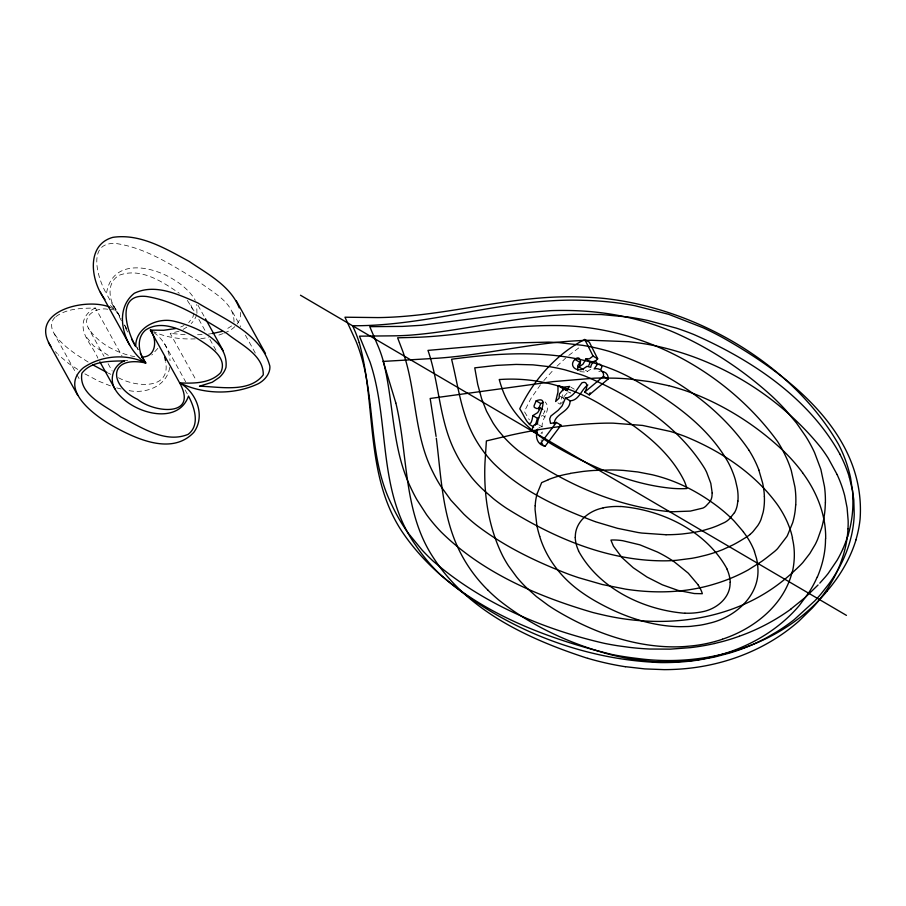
<?xml version="1.0" encoding="UTF-8"?>
<svg xmlns="http://www.w3.org/2000/svg" width="906" height="906" viewBox="0 0 906 906"><rect width="100%" height="100%" fill="white"/><g stroke="black" fill="none" stroke-linecap="round" stroke-linejoin="round"><path stroke-width="0.68" stroke-dasharray="4.53 3.4" d="M121.415 320.69L106.444 293.691C113.499 246.987 180.271 272.593 195.254 300.339M233.997 322.06C234.428 301.879 210.951 291.63 197.531 280.554C172.412 265.469 146.806 248.425 117.327 243.703C86.115 240.147 97.384 278.233 106.444 293.691M193.624 313.136L193.08 316.681L188.697 322.649M562.569 394.801L560.236 404.257L557.926 402.887M196.953 313.351L196.693 304.507M541.981 433.725L542.377 431.879L540.95 433.34M563.792 398.946L563.951 396.805M169.682 367.44C166.931 386.477 145.085 394.291 128.176 390.429M541.562 426.896L542.139 426.828C541.142 418.617 552.207 409.342 545.174 401.958M543.34 414.065L545.016 410.86L544.415 411.007M157.825 348.357L151.8 355.016M564.155 396.375L567.009 393.147A2.061 1.268 -59.4 0 1 567.971 392.309L569.251 392.038L570.746 393.102M55.028 317.281C50.623 321.347 50.838 328.006 53.726 332.887L76.183 373.397M540.452 384.778L530.712 398.844L524.359 411.539L529.376 419.897M543.815 380.599L554.076 369.161M579.874 371.664L586.25 372.106L590.735 369.297M541.346 416.273L542.309 415.344M556.997 366.183L565.865 357.904M561.21 403.317L563.136 401.585M568.798 355.356L580.452 346.67M55.912 316.613C67.101 308.267 82.072 308.21 95.458 308.051L122.004 355.933M231.63 325.922L225.254 329.999M538.776 428.006L540.202 427.258M183.057 329.422L186.817 327.179M95.458 308.051C90.034 310.226 85.572 314.744 83.805 320.362C79.762 334.552 93.046 346.126 97.859 358.142M223.17 333.555L218.097 335.345M224.337 333.034L229.003 330.939A19.185 14.032 -29 0 0 240.577 313.295L239.909 310.599M180.645 327.021L183.963 325.537M178.98 331.234L170.203 333.442L196.058 380.09M208.38 334.099L212.344 333.544M200.758 338.674L208.64 337.553M202.106 334.597L194.439 334.835M195.277 338.878C181.257 339.376 166.693 337.825 153.918 331.732M598.798 371.664L600.497 371.619M107.689 309.263C96.931 306.953 81.155 315.764 88.38 328.085L104.031 356.33M185.13 334.631L170.203 333.442M125.209 360.418L127.644 360.667M110.396 309.365L116.432 310.18L121.189 318.776M134.835 356.749C116.942 353.068 98.403 343.884 88.38 328.085M116.727 387.881L121.721 389.172M118.471 377.734C134.609 386.726 170.781 390.848 165.685 362.004M110.441 385.877L98.947 381.279L84.518 373.668M109.501 307.043L116.432 310.18C108.369 300.158 106.432 281.777 119.637 275.096C140.804 267.406 162.48 281.687 179.297 293.295M108.29 373.102L110.838 374.314M108.29 355.367L93.782 346.058L85.606 336.035M585.446 370.271L587.745 371.641M570.803 387.134L574.257 389.195M567.745 391.585L570.044 392.955M560.078 396.228L563.532 398.289M542.943 415.684L545.253 417.054M538.674 424.767L542.139 426.828M88.097 362.004C75.413 354.042 61.97 345.764 53.726 332.887M77.757 369.421L68.856 363.634L58.165 354.756M153.737 332.525C163.069 338.799 169.162 349.501 170.034 360.69M110.351 305.571L116.432 310.18M55.436 351.63L57.259 353.714M187.327 300.396L194.937 312.344M232.48 311.89L240.645 326.624M245.413 335.22L256.296 354.858M197.972 305.254L205.458 318.753M198.867 319.422L206.511 333.204M209.909 339.342L216.715 351.63M164.609 343.827L185.707 381.89M185.096 389.942L187.825 394.846M124.598 324.914L126.636 328.595M136.84 347.009L138.21 349.467M113.612 305.65L121.098 319.161M124.507 325.299L126.546 328.98M136.749 347.394L138.12 349.852M125.504 328.063L128.222 332.966M108.108 363.691L112.197 371.052M76.863 374.62L79.581 379.535M190.849 304.971L193.386 311.834M541.165 439.806L541.256 441.041M196.715 314.642A21.178 15.493 -29 0 1 191.166 323.601"/><path stroke-width="1.36" d="M825.672 538.651C826.034 514.812 816.646 491.686 802.569 472.751M825.377 502.819L825.094 508.447A135.356 98.992 -29 0 1 821.674 527.836L817.722 539.047A91.665 67.044 -29 0 1 815.298 544.313L809.839 553.498L802.841 562.524A66.002 48.278 -29 0 1 799.352 566.148L795.864 569.478M535.163 505.695L535.095 507.394A100.679 73.635 -29 0 0 535.084 509.648L536.907 525.661A190.826 139.558 -29 0 0 539.716 536.375M848.016 528.81L848.163 524.336A167.134 122.231 -29 0 0 848.152 520.678L847.087 507.756L844.698 495.695A225.175 164.688 -29 0 0 837.11 474.585M135.707 346.477C135.47 327.655 156.998 317.372 173.567 321.098C195.436 326.353 228.867 340.305 225.979 367.428A21.178 15.493 -29 0 1 219.422 377.349L212.321 382.207L199.467 386.228C219.66 386.624 249.229 393.329 263.261 374.846C263.691 354.665 240.215 344.427 226.794 333.351C201.676 318.255 176.058 301.211 146.591 296.489C115.379 292.932 126.647 331.018 135.707 346.477L131.619 339.104M602.094 371.675C605.967 371.415 608.832 375.526 608.028 379.138L589.285 394.869L584.676 392.117L603.43 376.386C604.619 371.041 598.934 367.666 594.2 368.912L596.997 364.925A2.922 1.801 -59.4 0 0 597.122 363.227C594.778 358.436 590.78 364.303 590.735 367.27L587.054 366.307L583.136 368.889C576.533 372.366 568.402 365.718 574.925 359.388C580.621 354.325 581.686 363.261 578.877 366.953L583.487 369.705M542.717 409.478L540.406 408.108L537.7 412.604L532.841 415.582C530.282 433.249 525.401 417.304 519.75 408.799C533.475 380.112 556.295 354.031 584.755 339.456L589.364 342.208L597.677 358.81C594.982 363.057 589.16 362.23 586.046 358.765L583.022 364.167L578.877 366.953M532.841 415.582L537.451 418.323L535.355 425.208M737.858 501.131L737.235 505.333A38.811 28.38 -29 0 1 736.703 507.462A23.284 17.021 -29 0 1 734.506 512.637M584.676 392.117C587.247 389.036 588.583 380.327 582.071 382.694C577.303 388.198 573.736 397.451 565.457 398.062L562.094 405.922L558.266 410.203L550.848 416.047L549.682 418.991L550.531 423.396L556.397 422.456L561.007 425.197L545.163 446.194L543.056 445.288L541.754 442.887M565.457 398.062L570.067 400.814C570.429 412.219 553.793 413.691 554.302 424.212M792.15 572.014C783.837 605.31 753.905 628.775 722.444 639.194M537.337 493.215L541.675 482.604L548.356 479.75M847.574 536.533L846.045 541.029A139.988 102.378 -29 0 1 842.637 549.478M589.285 394.869L590.112 392.774M590.655 361.517L588.775 365.412M817.201 577.099L815.491 580.791A113.103 82.718 -29 0 1 809.126 592.184L799.33 605.468A114.009 83.386 -29 0 1 786.974 618.311C761.742 641.369 728.956 655.434 695.242 660.112A168.629 123.329 -29 0 1 690.757 660.689L673.226 661.946A213.725 156.308 -29 0 1 647.563 661.052L628.311 658.469A300.565 219.818 -29 0 1 610.406 654.608C570.18 643.826 531.233 625.967 498.594 599.874A296.126 216.568 -29 0 1 488.006 590.248M545.163 446.194C536.782 444.665 534.857 436.182 537.768 429.138C531.21 437.757 530.18 423.147 537.53 424.076C536.397 418.459 551.335 394.801 536.182 400.837L534.121 405.628A3.624 2.242 -59.4 0 0 534.404 407.451L536.737 408.561L540.406 408.108M543.056 402.287L540.791 403.578L538.719 408.38A3.624 2.242 -59.4 0 0 538.696 409.15M580.621 361.471L577.666 365.798L577.835 370.214M734.472 512.626L729.783 518.504A21.653 15.832 -29 0 1 728.175 520.033L727.258 520.78A16.636 12.174 -29 0 1 724.46 522.524L718.254 525.367A72.559 53.058 -29 0 1 710.632 528.243L704.268 530.146A107.837 78.867 -29 0 1 689.273 533.113L682.229 533.985A155.855 113.986 -29 0 1 670.576 534.676L666.091 534.744M600.655 369.512L601.607 367.666A2.922 1.801 -59.4 0 0 601.731 365.967L599.715 364.053L598.413 364.393M540.554 443.453L556.397 422.456M584.755 339.456L593.068 356.069L589.421 358.821L586.046 358.765M827.099 591.108C781.901 645.876 706.329 667.813 637.416 658.447A353.578 258.584 -29 0 1 612.773 654.653M819.817 583.113L825.128 577.167A92.174 67.418 -29 0 0 828.231 573.362L837.076 560.304A117.35 85.821 -29 0 0 842.625 549.478M818.061 584.982L805.219 597.45L791.017 608.923M795.287 570.01L793.475 571.697A136.138 99.569 -29 0 1 781.142 582.162C730.916 621.459 662.32 629.092 601.607 614.596A379.048 277.225 -29 0 1 592.705 612.456C537.813 596.431 482.377 572.694 441.086 531.935A301.766 220.69 -29 0 1 426.522 514.619L416.873 499.648A297.87 217.848 -29 0 1 410.758 487.688C391.664 448.062 393.997 402.977 383.295 361.132M750.043 534.449L752.003 532.66A33.488 24.496 -29 0 0 753.192 531.403L757.756 525.605A35.685 26.093 -29 0 0 758.141 525.016L759.228 523.215A35.04 25.628 -29 0 0 761.017 519.398L763.101 512.434A73.68 53.884 -29 0 0 763.52 510.327L763.667 509.489A96.398 70.509 -29 0 0 764.358 496.511M559.999 425.571L561.007 425.197M739.33 636.261L732.626 638.549A167.791 122.706 -29 0 1 721.878 641.697L714.709 643.464M537.451 418.323L538.776 417.881M587.835 384.982C581.437 389.15 579.206 400.554 570.067 400.814M221.868 331.437L212.344 333.544M603.17 507.938C589.081 510.565 574.834 521.901 575.333 537.337M175.538 328.561L163.669 330.282L150.373 330.09C157.542 339.274 156.274 357.474 141.619 357.021M570.429 473.34L582.773 471.482A194.892 142.536 -29 0 1 593.838 470.463L611.459 469.954A202.831 148.335 -29 0 1 623.611 470.429L637.903 471.981L652.093 474.721A201.834 147.61 -29 0 1 661.731 477.337C680.168 482.887 697.416 491.947 713.045 503.124A281.324 205.753 -29 0 1 727.926 515.038L729.783 516.771A235.82 172.468 -29 0 1 734.29 521.199L743.464 531.867M566.941 390.667L564.642 389.297L563.362 389.569A2.061 1.268 -59.4 0 0 562.4 390.407L559.342 394.065L559.138 398.108L555.627 401.517L557.96 392.06L558.017 385.594L563.928 389.127L567.734 389.954M665.978 534.744L641.924 533.068A221.132 161.721 -29 0 1 637.869 532.479L617.416 528.3L595.65 521.811M620.531 506.443C662.252 509.818 706.374 531.109 726.986 568.855M684.913 613.283C643.203 609.897 599.07 588.617 578.47 550.859M140.249 353.147L145.696 362.966C126.285 353.249 101.347 355.458 83.522 367.643C57.905 389.184 94.734 415.729 112.571 425.82C135.651 438.753 171.823 455.831 193.839 432.332C205.809 415.854 196.398 392.049 179.637 382.876C193.578 383.532 210.351 383.566 220.656 372.649C228.731 356.59 206.976 344.937 196.058 337.655C181.359 329.671 161.166 319.32 145.368 330.214C135.775 338.708 138.743 353.77 145.696 362.966C108.188 355.095 108.471 385.594 137.621 399.376C154.575 413.136 198.55 417.27 179.637 382.876L150.373 330.09L152.729 331.177M625.333 666.68L644.755 668.9L664.087 669.636A217.768 159.263 -29 0 0 679.353 669.126C720.361 666.465 760.893 652.026 792.977 626.114A137.01 100.204 -29 0 0 798.899 621.131L812.297 608.017A135.73 99.264 -29 0 0 835.411 574.982L836.51 572.694A141.585 103.556 -29 0 0 840.258 564.064L843.305 555.287A153.884 112.537 -29 0 0 847.982 528.81M612.762 654.664C533.668 635.514 449.025 601.471 401.924 531.403C364.688 475.084 376.545 404.835 359.218 342.638M668.673 385.684L649.908 381.675L630.168 379.104A276.534 202.242 -29 0 0 615.48 378.187L602.377 378.017A317.066 231.891 -29 0 0 594.121 378.187L553.079 381.619L430.169 398.47L436.08 436.386M109.501 307.043C85.606 297.44 28.097 311.268 50.895 346.432M587.79 658.379C529.41 639.489 468.164 611.448 433.646 558.107C402.853 512.083 408.3 454.699 395.888 403.102M595.049 521.596C558.64 507.847 521.822 491.154 493.759 463.487A222.264 162.559 -29 0 1 474.631 437.757C461.143 413.6 458.176 385.639 451.584 359.229C513.43 350.826 580.905 348.266 636.658 381.177C671.969 401.29 707.28 425.797 727.869 461.777A177.463 129.785 -29 0 1 731.708 469.67L732.931 472.717A162.446 118.799 -29 0 1 735.4 479.965L737.28 488.209A82.82 60.577 -29 0 1 737.937 501.12M179.637 382.876C203.793 394.597 233.907 395.186 258.267 383.725A19.185 14.032 -29 0 0 269.841 366.092C261.2 333.487 223.759 318.957 197.599 302.819C178.312 294.439 155.062 283.238 134.303 293.272C111.687 311.279 124.756 348.901 145.696 362.966M107.021 372.502L92.82 364.858M300.486 295.231L846.442 615.378M593.068 356.069L597.677 358.81M574.925 359.388L579.534 362.14M603.43 376.386L608.028 379.138M536.182 400.837L540.791 403.578M529.127 424.257L533.736 427.009M558.017 385.594L563.124 387.202L569.648 386.443L566.307 390.293L564.642 389.297M488.017 590.248C472.717 575.231 460.769 556.828 453.408 536.692A307.723 225.062 -29 0 1 450.248 527.269C441.494 498.357 440.101 467.926 436.307 438.153M537.722 434.37L536.918 432.343M698.164 584.891L688.277 573.192L674.528 562.048A208.731 152.65 -29 0 0 657.439 552.026L639.93 544.846L622.864 540.735A62.673 45.832 -29 0 0 612.399 539.987L610.927 540.112L613.43 546.137L621.969 557.564L633.226 567.745L647.031 577.054L662.32 584.8L677.926 590.372L694.279 593.543L702.331 593.713L702.003 592.603A62.673 45.844 -29 0 0 698.096 584.936M239.241 307.893C230.622 285.911 207.621 273.974 189.06 261.358C165.843 248.81 140.362 233.295 112.865 237.349C85.379 244.971 90.928 281.834 104.949 299.467M749.081 450.339C716.306 402.275 663.826 369.206 609.126 351.358A270.226 197.633 -29 0 0 582.603 345.345L559.421 342.672A285.911 209.093 -29 0 0 548.447 342.128L511.833 343L427.972 350.395C439.512 383.736 439.082 420.577 455.39 452.388A243.465 178.052 -29 0 0 463.487 466.454L471.516 477.292A252.525 184.688 -29 0 0 482.683 489.297L493.544 498.798A311.505 227.825 -29 0 0 506.488 508.255C554.381 538.334 609.455 561.72 666.907 560.814A155.628 113.816 -29 0 0 676.68 560.282L691.584 558.356A137.157 100.317 -29 0 0 698.209 557.065L706.17 555.129A111.97 81.891 -29 0 0 722.977 549.512L732.75 545.016A89.535 65.481 -29 0 0 741.504 540.089L745.106 537.904A32.933 24.088 -29 0 0 750.066 534.483M114.869 388.833C127.542 411.698 177.338 427.847 188.505 396.081C194.473 407.315 200.339 425.073 188.154 434.336C165.062 443.906 140.962 426.941 120.917 417.009C106.636 406.16 78.109 395.186 81.902 373.227C91.687 360.531 110.215 361.301 124.722 360.837C113.692 364.733 108.845 378.867 114.869 388.833L99.898 361.822M236.228 300.701L265.481 353.487M205.458 318.753L223.148 350.679M100.373 292.23L129.637 345.016M48.437 342.502L77.701 395.288M839.862 454.053C808.514 397.564 751.663 359.92 693.747 334.473A372.253 272.253 -29 0 0 676.42 328.153L647.881 320.498A322.627 235.945 -29 0 0 628.107 317.032L601.346 314.541L573.668 314.303A374.597 273.963 -29 0 0 561.007 314.892C510.599 317.712 461.505 330.996 411.245 335.073A250.158 182.955 -29 0 1 394.212 335.832L359.455 336.171L370.022 362.004C390.09 421.675 377.123 491.222 415.537 545.004A320.962 234.733 -29 0 0 439.455 573.838C499.806 627.156 580.021 659.761 660.621 662.58A236.715 173.125 -29 0 0 674.913 662.331L677.711 662.184A207.485 151.744 -29 0 0 698.164 660.078L714.347 657.077L729.477 653.09A150.906 110.373 -29 0 0 766.374 637.858L776.249 632.128A142.423 104.156 -29 0 0 794.109 619.727L814.732 600.927A150.294 109.92 -29 0 0 821.21 593.69L828.594 584.325A142.955 104.552 -29 0 0 835.264 574.415L837.914 569.942A143.341 104.824 -29 0 0 844.143 557.518L846 553.079A147.553 107.916 -29 0 0 850.19 540.576L851.436 535.661A161.381 118.018 -29 0 0 854.222 514.574L853.792 499.738L850.587 477.949A244.858 179.082 -29 0 0 838.582 444.427C792.082 363.6 696.454 308.697 604.676 298.482A335.514 245.379 -29 0 0 582.626 297.077C513.464 293.85 446.624 316.964 377.768 317.587L344.96 317.213L356.013 341.256C377.485 393.725 366.024 454.246 392.128 505.571A318.176 232.706 -29 0 0 408.323 533.26L422.23 550.225A346.228 253.216 -29 0 0 433.125 561.097C481.437 602.92 542.354 629.081 604.177 643.305A362.094 264.812 -29 0 0 617.643 645.74L629.568 647.371A294.937 215.707 -29 0 0 649.896 649.036L670.485 649.138L690.44 647.631A190.43 139.264 -29 0 0 714.709 643.487M837.133 474.574L828.299 458.368A305.968 223.771 -29 0 0 820.915 447.621C777.948 394.404 714.947 356.636 647.609 344.314A303.125 221.698 -29 0 0 628.379 341.698L591.12 340.26A344.846 252.208 -29 0 0 584.404 340.452C534.959 341.97 486.782 354.835 437.53 358.21L383.215 361.415L395.82 402.887M758.843 470.044L762.625 483.034A142.989 104.575 -29 0 1 764.166 492.898L764.392 496.499M754.426 551.561L756.465 558.255A88.788 64.938 -29 0 1 757.903 568.209C759.704 596.273 734.517 617.62 709.104 623.271A81.404 59.536 -29 0 1 699.704 625.253L690.746 626.34A105.696 77.293 -29 0 1 687.948 626.522L680.87 626.692A135.334 98.981 -29 0 1 666.306 625.786C640.814 622.784 616.465 613.226 594.325 600.463A260.826 190.747 -29 0 1 582.003 592.569C562.411 578.979 546.635 559.376 539.704 536.375M849.296 477.134L852.557 490.746L852.965 498.606M164.756 357.326L165.549 360.69M792.546 537.994L791.504 533.793A153.873 112.537 -29 0 0 789.511 527.552L787.608 522.751A192.185 140.555 -29 0 0 777.031 504.121C754.234 472.943 720.519 450.871 685.083 436.432A256.783 187.791 -29 0 0 670.202 431.415L642.581 425.435L613.305 423.159A269.32 196.976 -29 0 0 604.574 423.159C573.204 423.951 541.924 428.278 511.301 435.039L486.386 440.928L484.982 462.66C483.544 494.517 488.47 527.439 502.819 556.148A227.757 166.579 -29 0 0 508.526 565.922L516.635 577.009A237.655 173.816 -29 0 0 525.967 587.213L536.465 596.612L548.266 605.378A312.955 228.878 -29 0 0 555.786 610.214C589.636 630.553 627.858 645.129 667.609 646.759A157.338 115.073 -29 0 0 684.857 646.533L692.127 645.865A118.369 86.568 -29 0 0 722.456 639.262M562.626 388.346L562.841 390.645M730.111 582.388C730.61 597.824 716.363 609.16 702.286 611.777A63.08 46.127 -29 0 1 684.959 613.158M383.283 361.143A214.394 156.795 -29 0 0 378.414 346.964L369.761 326.658L402.264 326.42L421.46 325.299L510.939 313.669L551.414 310.622A342.649 250.6 -29 0 1 576.035 310.701C606.907 311.879 637.654 317.915 666.42 329.24A377.168 275.843 -29 0 1 674.472 332.547C709.942 348.176 742.818 369.818 771.527 395.809A427.677 312.785 -29 0 1 785.649 410.067L796.544 423.113L805.819 436.488A271.245 198.369 -29 0 1 814.596 452.683L820.87 469.399L824.471 486.499A173.408 126.829 -29 0 1 825.389 502.807M749.036 450.361A204.869 149.83 -29 0 1 758.888 470.021M359.206 342.649A228.765 167.304 -29 0 0 352.547 325.741C430.248 326.285 505.129 297.564 583.045 300.328A332.683 243.306 -29 0 1 634.913 305.707L668.73 314.337L703.249 327.813A475.446 347.723 -29 0 1 723.509 338.097C789.613 375.458 866 434.586 860.1 518.968A154.145 112.729 -29 0 1 855.887 539.931M855.977 539.931A146.183 106.908 -29 0 1 827.076 591.097M852.829 498.628A163.737 119.751 -29 0 1 847.71 536.533M791.085 608.991A150.917 110.373 -29 0 1 739.319 636.227M625.31 666.725A349.512 255.617 -29 0 1 587.824 658.322M535.242 505.684A68.958 50.442 -29 0 1 537.281 493.215M548.323 479.625A82.718 60.498 -29 0 1 570.406 473.521M743.373 531.924A145.492 106.41 -29 0 1 754.539 551.505M578.606 550.791A63.069 46.127 -29 0 1 575.185 537.371M603.17 507.824A63.069 46.127 -29 0 1 620.485 506.556M726.85 568.923A63.069 46.127 -29 0 1 730.259 582.343M839.839 454.076A250.769 183.408 -29 0 1 849.341 477.122M792.297 538.085A114.722 83.907 -29 0 1 792.388 571.992M668.685 385.662A301.222 220.305 -29 0 1 697.926 395.333C729.398 408.312 758.413 427.338 783.158 450.678A318.561 232.978 -29 0 1 802.614 472.717M825.513 538.696A129.966 95.051 -29 0 1 817.325 577.111M712.195 492.989L711.935 496.443A21.438 15.674 -29 0 1 711.629 497.926L711.369 498.81A11.563 8.46 -29 0 1 710.587 500.542L710.134 501.267A17.044 12.469 -29 0 1 709.33 502.388L705.887 506.092A11.246 8.233 -29 0 1 704.675 507.066L704.324 507.303A8.46 6.183 -29 0 1 702.83 508.096L690.349 511.097L673.056 511.743A150.351 109.954 -29 0 1 667.269 511.426C613.294 505.752 561.788 482.354 518.209 450.633A243.725 178.244 -29 0 1 510.361 443.725L509.5 442.898A219.864 160.804 -29 0 1 504.54 437.825L498.889 431.199A191.676 140.181 -29 0 1 493 422.921L486.567 411.233L481.675 398.878L477.722 384.393L474.755 367.847L496.715 365.378L516.216 364.416L532.943 364.846L549.987 366.771A209.331 153.091 -29 0 1 565.118 369.886L580.961 374.631A261.019 190.894 -29 0 1 585.231 376.171C631.663 396.069 677.847 424.869 704.823 468.719A155.957 114.054 -29 0 1 706.669 472.332L710.802 483.34L712.195 492.989M795.706 504.869L795.264 509.976A106.489 77.882 -29 0 1 792.716 522.615L787.416 535.525A50.521 36.942 -29 0 1 786.782 536.635L777.563 548.662A34.451 25.198 -29 0 1 776.499 549.716L776.317 549.885A43.782 32.027 -29 0 1 774.404 551.595L767.722 556.896A113.284 82.854 -29 0 1 761.561 561.482L748.254 569.885A124.666 91.166 -29 0 1 715.31 583.77C689.16 592.003 661.199 593.487 634.075 590.293A270.384 197.746 -29 0 1 625.65 589.149L602.309 584.517L578.674 577.711A448.64 328.119 -29 0 1 568.73 574.257C536.125 561.788 504.166 546.409 476.386 525.072A307.689 225.028 -29 0 1 463.793 514.11L450.882 500.18L440.633 485.978A269.682 197.225 -29 0 1 432.898 472.083C413.646 434.597 416.669 390.86 402.921 351.709L397.621 337.813L416.216 337.315C455.741 336.024 494.631 327.644 534.132 325.979A353.918 258.833 -29 0 1 553.804 325.548C641.086 324.937 726.725 371.562 777.586 441.528A253.839 185.639 -29 0 1 783.917 452.592L786.668 458.368A203.895 149.116 -29 0 1 791.255 470.452L794.924 486.941A147.078 107.565 -29 0 1 795.74 504.857M499.919 379.512L499.229 379.546L500.463 383.736A204.518 149.581 -29 0 0 501.845 387.859C510.599 413.951 532.32 433.091 555.571 446.443C591.618 466.986 630.757 484.551 672.501 488.368A126.783 92.718 -29 0 0 677.405 488.64A102.457 74.938 -29 0 0 682.988 488.685L683.532 488.674A77.067 56.365 -29 0 0 686.85 488.527L686.363 486.715A81.597 59.683 -29 0 0 685.514 484.121L685.355 483.691A99.501 72.763 -29 0 0 684.37 481.245C667.212 446.318 632.841 424.008 600.587 404.416C570.429 386.42 535.072 376.998 499.919 379.512"/></g></svg>
